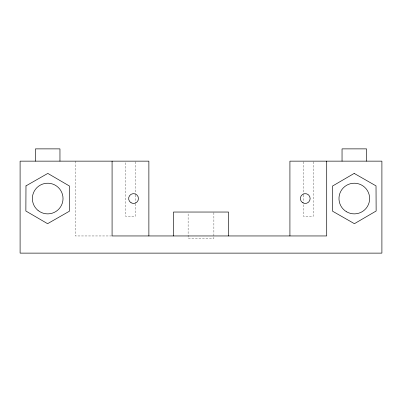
<?xml version="1.0" encoding="UTF-8"?>
<svg xmlns="http://www.w3.org/2000/svg" width="402" height="402" viewBox="0 0 402 402"><rect width="100%" height="100%" fill="white"/><g stroke="black" fill="none" stroke-linecap="round" stroke-linejoin="round"><path stroke-width="0.3" stroke-dasharray="2.01 1.51" d="M111.655 235.954L75.29 235.954L75.29 161.142M313.218 161.77L313.218 216.331L303.409 216.331L303.409 203.789M303.409 161.77L303.409 194.382M303.409 195.005L303.409 203.161M213.879 212.668L213.879 238.406L188.121 238.406L188.121 212.668M135.384 161.77L135.384 194.382M135.384 195.005L135.384 203.161M135.384 203.789L135.384 216.331L125.575 216.331L125.575 161.77"/><path stroke-width="0.6" d="M366.569 161.142L366.569 148.876L342.042 148.876L342.042 161.142M326.71 161.142L326.71 235.954L112.083 235.954L112.083 161.142M289.917 235.954L289.917 161.142L381.9 161.142L381.9 253.124L20.1 253.124L20.1 161.142L148.876 161.142L148.876 235.954M228.542 235.954L228.542 212.04L173.458 212.04L173.458 235.954M59.958 161.142L59.958 148.876L35.431 148.876L35.431 161.142M25.979 185.88L25.864 211.02L47.582 223.688L69.41 211.216L69.526 186.071L47.808 173.408L25.979 185.88M354.192 173.408L332.474 186.076L332.59 211.216L354.418 223.688L376.136 211.02L376.021 185.88L354.192 173.408M131.092 202.794A4.904 4.904 0 0 0 138.454 198.548A4.904 4.904 0 0 0 131.092 194.297A4.904 4.904 0 0 0 131.092 202.794M302.796 202.794A4.904 4.904 0 0 0 310.153 198.548A4.904 4.904 0 0 0 302.796 194.297A4.904 4.904 0 0 0 302.796 202.794M38.049 210.462A15.331 15.331 0 0 0 62.838 200.945A15.331 15.331 0 0 0 42.2 184.237A15.331 15.331 0 0 0 38.049 210.462M346.64 211.824A15.331 15.331 0 0 0 369.634 198.548A15.331 15.331 0 0 0 346.64 185.272A15.331 15.331 0 0 0 346.64 211.824"/></g></svg>
